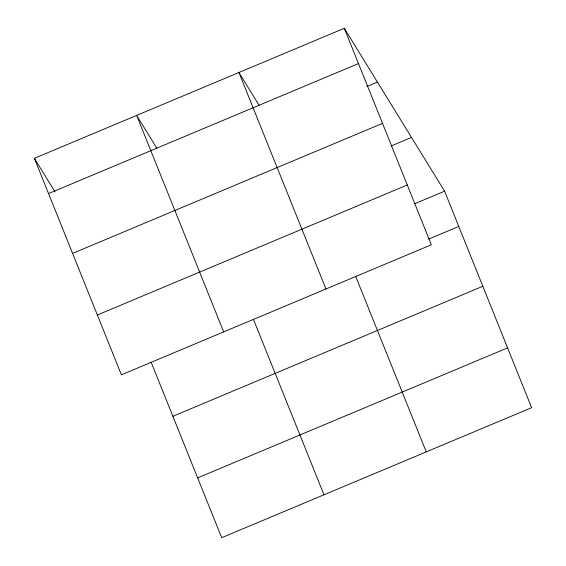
<?xml version="1.0" encoding="UTF-8"?>
<svg xmlns="http://www.w3.org/2000/svg" width="566" height="566" viewBox="0 0 566 566"><rect width="100%" height="100%" fill="white"/><g stroke="black" fill="none" stroke-linecap="round" stroke-linejoin="round"><path stroke-width="0.85" d="M344.305 28.3L431.327 244.788L121.4 374.805L34.37 158.317L344.305 28.3L444.6 191.195L531.63 407.683L221.695 537.7L151.15 362.212M48.549 193.579L358.476 63.569M366.86 86.478L377.402 82.056M72.59 253.384L382.517 123.367M391.24 145.943L411.503 137.439M97.359 315L407.287 184.983M414.609 203.781L444.6 191.195M428.787 239.043L458.778 226.464M172.892 416.286L482.819 286.269M197.654 477.895L507.589 347.878M259.15 105.354L238.93 72.505L325.952 288.993M156.874 148.264L136.647 115.407L223.676 331.895M34.37 158.317L55.058 191.916M355.703 276.406L426.248 451.887M253.427 319.309L323.971 494.797"/></g></svg>
